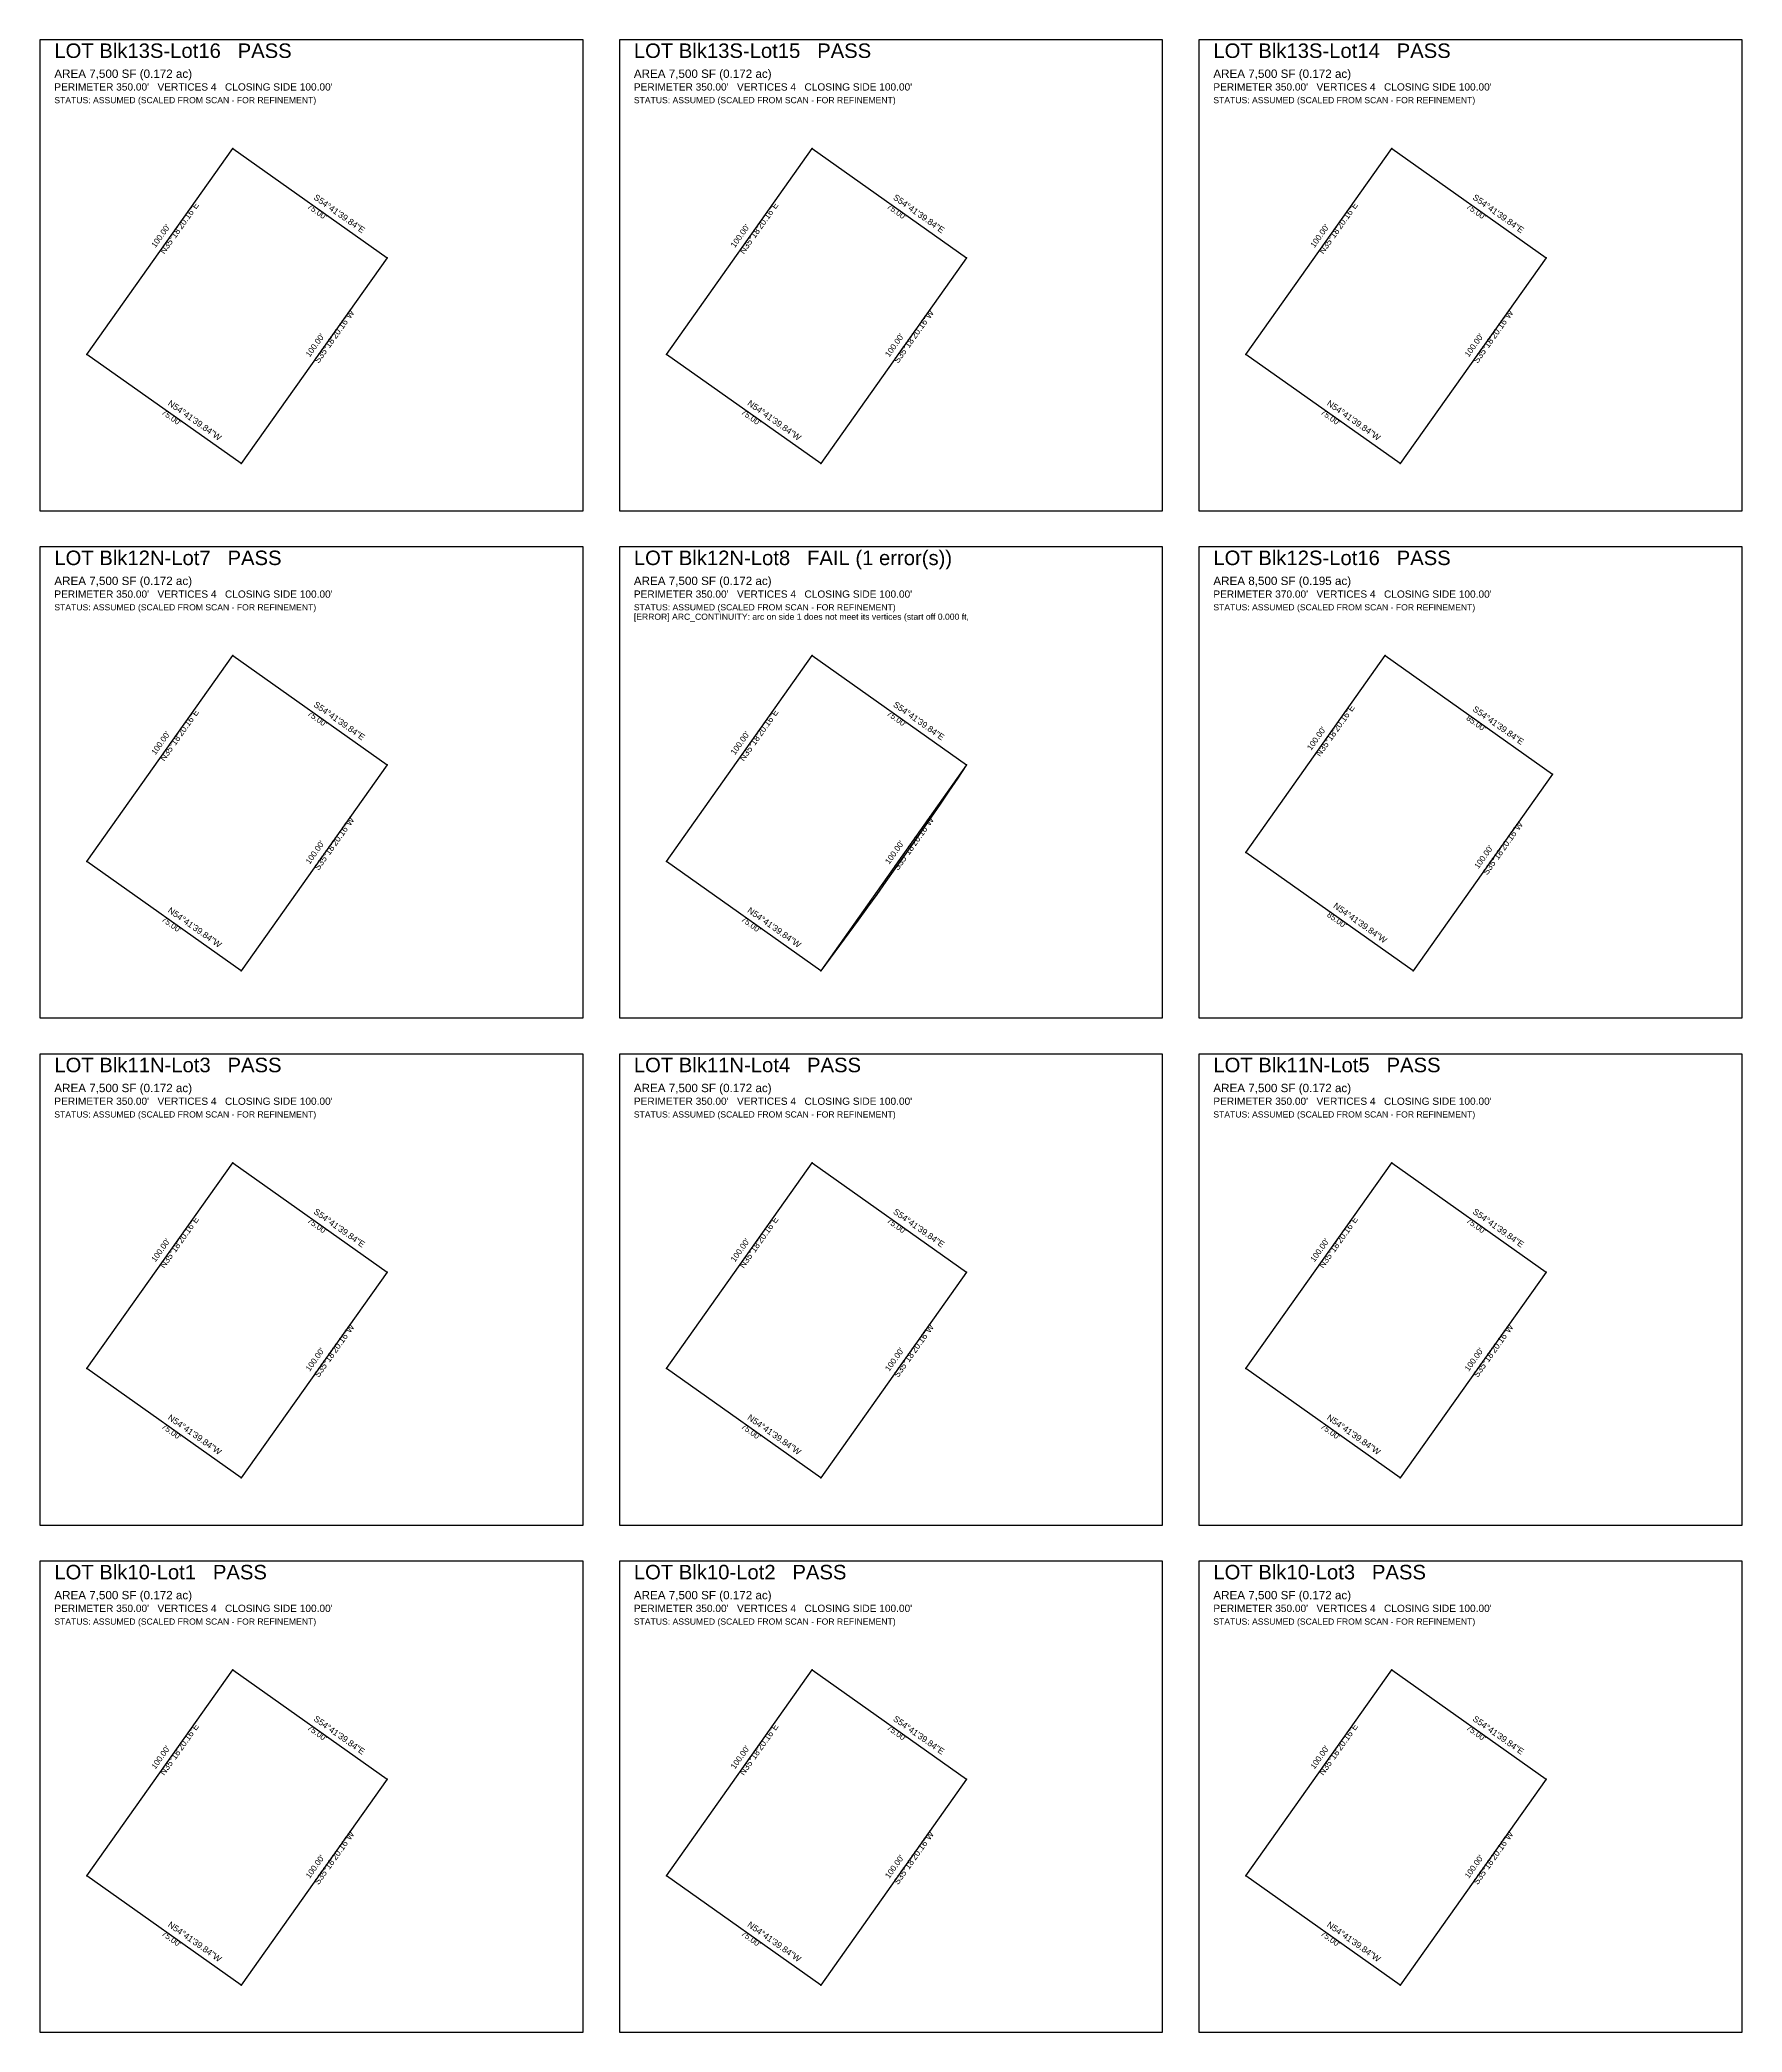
# Model space of a CAD drawing. Extents: x 0 to 3820, y -4480 to 260.
# Drawn here: x 960 to 1900, y -4480 to -3380 of the extents above; entities that cross this region are included whole.
import ezdxf

# ---------------------------------------------------------------- set-up
doc = ezdxf.new("R2010")
doc.units = 0
doc.linetypes.add('ROT_324.69', pattern=[0])
doc.linetypes.add('ROT_54.69', pattern=[0])
for name, color, linetype in [('ERROR', 1, 'CONTINUOUS'), ('LOT_LINE_APPROX', 1, 'CONTINUOUS'), ('SHEET_FRAME', 8, 'CONTINUOUS'), ('SHEET_LABELS', 7, 'CONTINUOUS')]:
    doc.layers.add(name, color=color, linetype=linetype)
doc.styles.get("Standard").update_dxf_attribs({"font": 'Arial'})

msp = doc.modelspace()

# ---------------------------------------------------------------- linework, layer by layer
at = {"layer": 'ERROR'}
for p, q in [((1471.7095, -3780.3592), (1471.7095, -3780.3592)), ((1391.2394, -3893.9877), (1391.2306, -3894))]:
    msp.add_line(p, q, dxfattribs=at)
at = {"layer": 'LOT_LINE_APPROX'}
for points in [[(1066.4789, -3440), (1151.7095, -3500.3592), (1071.2306, -3614), (986, -3553.6408)], [(1386.4789, -3440), (1471.7095, -3500.3592), (1391.2306, -3614), (1306, -3553.6408)], [(1706.4789, -3440), (1791.7095, -3500.3592), (1711.2306, -3614), (1626, -3553.6408)], [(1066.4789, -3720), (1151.7095, -3780.3592), (1071.2306, -3894), (986, -3833.6408)], [(1386.4789, -3720), (1471.7095, -3780.3592), (1391.2306, -3894), (1306, -3833.6408)], [(1702.9211, -3720), (1795.2456, -3785.3829), (1718.3245, -3894), (1626, -3828.6171)], [(1066.4789, -4000), (1151.7095, -4060.3592), (1071.2306, -4174), (986, -4113.6408)], [(1386.4789, -4000), (1471.7095, -4060.3592), (1391.2306, -4174), (1306, -4113.6408)], [(1706.4789, -4000), (1791.7095, -4060.3592), (1711.2306, -4174), (1626, -4113.6408)], [(1066.4789, -4280), (1151.7095, -4340.3592), (1071.2306, -4454), (986, -4393.6408)], [(1386.4789, -4280), (1471.7095, -4340.3592), (1391.2306, -4454), (1306, -4393.6408)], [(1706.4789, -4280), (1791.7095, -4340.3592), (1711.2306, -4454), (1626, -4393.6408)]]:
    msp.add_lwpolyline(points, close=True, dxfattribs=at)
msp.add_lwpolyline([(1471.7095, -3780.3592), (1466.8509, -3787.58), (1461.9692, -3794.7852), (1457.0647, -3801.9749), (1452.1372, -3809.1489), (1447.1868, -3816.3072), (1442.2137, -3823.4496), (1437.2178, -3830.5761), (1432.1992, -3837.6867), (1427.1579, -3844.7812), (1422.0941, -3851.8596), (1417.0077, -3858.9218), (1411.8988, -3865.9678), (1406.7675, -3872.9974), (1401.6138, -3880.0107), (1396.4377, -3887.0075), (1391.2394, -3893.9877)], dxfattribs=at)
at = {"layer": 'SHEET_FRAME'}
for p, q in [((1260, -3380), (960, -3380)), ((960, -3380), (960, -3640)), ((1260, -3640), (1260, -3380)), ((1580, -3380), (1280, -3380)), ((1280, -3380), (1280, -3640)), ((1580, -3640), (1580, -3380)), ((1900, -3380), (1600, -3380)), ((1600, -3380), (1600, -3640)), ((1900, -3640), (1900, -3380)), ((960, -3640), (1260, -3640)), ((1280, -3640), (1580, -3640)), ((1600, -3640), (1900, -3640)), ((1260, -3660), (960, -3660)), ((960, -3660), (960, -3920)), ((1260, -3920), (1260, -3660)), ((1580, -3660), (1280, -3660)), ((1280, -3660), (1280, -3920)), ((1580, -3920), (1580, -3660)), ((1900, -3660), (1600, -3660)), ((1600, -3660), (1600, -3920)), ((1900, -3920), (1900, -3660)), ((960, -3920), (1260, -3920)), ((1280, -3920), (1580, -3920)), ((1600, -3920), (1900, -3920)), ((1260, -3940), (960, -3940)), ((960, -3940), (960, -4200)), ((1260, -4200), (1260, -3940)), ((1580, -3940), (1280, -3940)), ((1280, -3940), (1280, -4200)), ((1580, -4200), (1580, -3940)), ((1900, -3940), (1600, -3940)), ((1600, -3940), (1600, -4200)), ((1900, -4200), (1900, -3940)), ((960, -4200), (1260, -4200)), ((1280, -4200), (1580, -4200)), ((1600, -4200), (1900, -4200)), ((1260, -4220), (960, -4220)), ((960, -4220), (960, -4480)), ((1260, -4480), (1260, -4220)), ((1580, -4220), (1280, -4220)), ((1280, -4220), (1280, -4480)), ((1580, -4480), (1580, -4220)), ((1900, -4220), (1600, -4220)), ((1600, -4220), (1600, -4480)), ((1900, -4480), (1900, -4220)), ((960, -4480), (1260, -4480)), ((1280, -4480), (1580, -4480)), ((1600, -4480), (1900, -4480))]:
    msp.add_line(p, q, dxfattribs=at)
at = {"layer": 'SHEET_LABELS'}
for p in [(1066.4789, -3440), (1386.4789, -3440), (1706.4789, -3440), (1151.7095, -3500.3592), (1471.7095, -3500.3592), (1791.7095, -3500.3592), (986, -3553.6408), (1306, -3553.6408), (1626, -3553.6408), (1071.2306, -3614), (1391.2306, -3614), (1711.2306, -3614), (1066.4789, -3720), (1386.4789, -3720), (1702.9211, -3720), (1151.7095, -3780.3592), (1471.7095, -3780.3592), (1795.2456, -3785.3829), (986, -3833.6408), (1306, -3833.6408), (1626, -3828.6171), (1071.2306, -3894), (1391.2306, -3894), (1718.3245, -3894), (1066.4789, -4000), (1386.4789, -4000), (1706.4789, -4000), (1151.7095, -4060.3592), (1471.7095, -4060.3592), (1791.7095, -4060.3592), (986, -4113.6408), (1306, -4113.6408), (1626, -4113.6408), (1071.2306, -4174), (1391.2306, -4174), (1711.2306, -4174), (1066.4789, -4280), (1386.4789, -4280), (1706.4789, -4280), (1151.7095, -4340.3592), (1471.7095, -4340.3592), (1791.7095, -4340.3592), (986, -4393.6408), (1306, -4393.6408), (1626, -4393.6408), (1071.2306, -4454), (1391.2306, -4454), (1711.2306, -4454)]:
    msp.add_point(p, dxfattribs=at)

# ---------------------------------------------------------------- texts
at = {"layer": 'ERROR'}
for s, height, p in [('LOT Blk12N-Lot8   FAIL (1 error(s))', 8, (1288, -3670)), ('[ERROR] ARC_CONTINUITY: arc on side 1 does not meet its vertices (start off 0.000 ft,', 3.4, (1288, -3700.2))]:
    msp.add_text(s, height=height, dxfattribs=at).set_placement(p)
at = {"layer": 'LOT_LINE_APPROX'}
for p in [(968, -3415), (1288, -3415), (1608, -3415), (968, -3695), (1288, -3695), (1608, -3695), (968, -3975), (1288, -3975), (1608, -3975), (968, -4255), (1288, -4255), (1608, -4255)]:
    msp.add_text('STATUS: ASSUMED (SCALED FROM SCAN - FOR REFINEMENT)', height=3.4, dxfattribs=at).set_placement(p)
at = {"layer": 'SHEET_LABELS'}
for s, height, p in [('LOT Blk13S-Lot16   PASS', 8, (968, -3390)), ('LOT Blk13S-Lot15   PASS', 8, (1288, -3390)), ('LOT Blk13S-Lot14   PASS', 8, (1608, -3390)), ('AREA 7,500 SF (0.172 ac)', 4.6, (968, -3401)), ('AREA 7,500 SF (0.172 ac)', 4.6, (1288, -3401)), ('AREA 7,500 SF (0.172 ac)', 4.6, (1608, -3401)), ("PERIMETER 350.00'   VERTICES 4   CLOSING SIDE 100.00'", 4, (968, -3408)), ("PERIMETER 350.00'   VERTICES 4   CLOSING SIDE 100.00'", 4, (1288, -3408)), ("PERIMETER 350.00'   VERTICES 4   CLOSING SIDE 100.00'", 4, (1608, -3408)), ('LOT Blk12N-Lot7   PASS', 8, (968, -3670)), ('LOT Blk12S-Lot16   PASS', 8, (1608, -3670)), ('AREA 7,500 SF (0.172 ac)', 4.6, (968, -3681)), ("PERIMETER 350.00'   VERTICES 4   CLOSING SIDE 100.00'", 4, (968, -3688)), ('AREA 7,500 SF (0.172 ac)', 4.6, (1288, -3681)), ("PERIMETER 350.00'   VERTICES 4   CLOSING SIDE 100.00'", 4, (1288, -3688)), ('AREA 8,500 SF (0.195 ac)', 4.6, (1608, -3681)), ("PERIMETER 370.00'   VERTICES 4   CLOSING SIDE 100.00'", 4, (1608, -3688)), ('LOT Blk11N-Lot3   PASS', 8, (968, -3950)), ('LOT Blk11N-Lot4   PASS', 8, (1288, -3950)), ('LOT Blk11N-Lot5   PASS', 8, (1608, -3950)), ('AREA 7,500 SF (0.172 ac)', 4.6, (968, -3961)), ('AREA 7,500 SF (0.172 ac)', 4.6, (1288, -3961)), ('AREA 7,500 SF (0.172 ac)', 4.6, (1608, -3961)), ("PERIMETER 350.00'   VERTICES 4   CLOSING SIDE 100.00'", 4, (968, -3968)), ("PERIMETER 350.00'   VERTICES 4   CLOSING SIDE 100.00'", 4, (1288, -3968)), ("PERIMETER 350.00'   VERTICES 4   CLOSING SIDE 100.00'", 4, (1608, -3968)), ('LOT Blk10-Lot1   PASS', 8, (968, -4230)), ('LOT Blk10-Lot2   PASS', 8, (1288, -4230)), ('LOT Blk10-Lot3   PASS', 8, (1608, -4230)), ('AREA 7,500 SF (0.172 ac)', 4.6, (968, -4241)), ("PERIMETER 350.00'   VERTICES 4   CLOSING SIDE 100.00'", 4, (968, -4248)), ('AREA 7,500 SF (0.172 ac)', 4.6, (1288, -4241)), ("PERIMETER 350.00'   VERTICES 4   CLOSING SIDE 100.00'", 4, (1288, -4248)), ('AREA 7,500 SF (0.172 ac)', 4.6, (1608, -4241)), ("PERIMETER 350.00'   VERTICES 4   CLOSING SIDE 100.00'", 4, (1608, -4248))]:
    msp.add_text(s, height=height, dxfattribs=at).set_placement(p)
at = {"layer": 'SHEET_LABELS', "linetype": 'ROT_54.69'}
for s, height, p in [('N35%%d18\'20.16"E', 3.4, (1028.6877, -3498.5542)), ('N35%%d18\'20.16"E', 3.4, (1348.6877, -3498.5542)), ('N35%%d18\'20.16"E', 3.4, (1668.6877, -3498.5542)), ("100.00'", 3.2, (1023.7912, -3495.0866)), ("100.00'", 3.2, (1343.7912, -3495.0866)), ("100.00'", 3.2, (1663.7912, -3495.0866)), ('S35%%d18\'20.16"W', 3.4, (1113.9183, -3558.9134)), ('S35%%d18\'20.16"W', 3.4, (1433.9183, -3558.9134)), ('S35%%d18\'20.16"W', 3.4, (1753.9183, -3558.9134)), ("100.00'", 3.2, (1109.0218, -3555.4458)), ("100.00'", 3.2, (1429.0218, -3555.4458)), ("100.00'", 3.2, (1749.0218, -3555.4458)), ('N35%%d18\'20.16"E', 3.4, (1028.6877, -3778.5542)), ('N35%%d18\'20.16"E', 3.4, (1348.6877, -3778.5542)), ('N35%%d18\'20.16"E', 3.4, (1666.9088, -3776.0423)), ("100.00'", 3.2, (1023.7912, -3775.0866)), ("100.00'", 3.2, (1343.7912, -3775.0866)), ("100.00'", 3.2, (1662.0123, -3772.5747)), ('S35%%d18\'20.16"W', 3.4, (1113.9183, -3838.9134)), ('S35%%d18\'20.16"W', 3.4, (1433.9183, -3838.9134)), ('S35%%d18\'20.16"W', 3.4, (1759.2333, -3841.4253)), ("100.00'", 3.2, (1109.0218, -3835.4458)), ("100.00'", 3.2, (1429.0218, -3835.4458)), ("100.00'", 3.2, (1754.3368, -3837.9577)), ('N35%%d18\'20.16"E', 3.4, (1028.6877, -4058.5542)), ('N35%%d18\'20.16"E', 3.4, (1348.6877, -4058.5542)), ('N35%%d18\'20.16"E', 3.4, (1668.6877, -4058.5542)), ("100.00'", 3.2, (1023.7912, -4055.0866)), ("100.00'", 3.2, (1343.7912, -4055.0866)), ("100.00'", 3.2, (1663.7912, -4055.0866)), ('S35%%d18\'20.16"W', 3.4, (1113.9183, -4118.9134)), ('S35%%d18\'20.16"W', 3.4, (1433.9183, -4118.9134)), ('S35%%d18\'20.16"W', 3.4, (1753.9183, -4118.9134)), ("100.00'", 3.2, (1109.0218, -4115.4458)), ("100.00'", 3.2, (1429.0218, -4115.4458)), ("100.00'", 3.2, (1749.0218, -4115.4458)), ('N35%%d18\'20.16"E', 3.4, (1028.6877, -4338.5542)), ('N35%%d18\'20.16"E', 3.4, (1348.6877, -4338.5542)), ('N35%%d18\'20.16"E', 3.4, (1668.6877, -4338.5542)), ("100.00'", 3.2, (1023.7912, -4335.0866)), ("100.00'", 3.2, (1343.7912, -4335.0866)), ("100.00'", 3.2, (1663.7912, -4335.0866)), ('S35%%d18\'20.16"W', 3.4, (1113.9183, -4398.9134)), ('S35%%d18\'20.16"W', 3.4, (1433.9183, -4398.9134)), ('S35%%d18\'20.16"W', 3.4, (1753.9183, -4398.9134)), ("100.00'", 3.2, (1109.0218, -4395.4458)), ("100.00'", 3.2, (1429.0218, -4395.4458)), ("100.00'", 3.2, (1749.0218, -4395.4458))]:
    msp.add_text(s, height=height, rotation=54.69, dxfattribs=at).set_placement(p)
at = {"layer": 'SHEET_LABELS', "linetype": 'ROT_324.69'}
for s, height, p in [("75.00'", 3.2, (1107.3604, -3472.6278)), ('S54%%d41\'39.84"E', 3.4, (1110.828, -3467.7313)), ("75.00'", 3.2, (1427.3604, -3472.6278)), ('S54%%d41\'39.84"E', 3.4, (1430.828, -3467.7313)), ("75.00'", 3.2, (1747.3604, -3472.6278)), ('S54%%d41\'39.84"E', 3.4, (1750.828, -3467.7313)), ("75.00'", 3.2, (1026.8815, -3586.2687)), ('N54%%d41\'39.84"W', 3.4, (1030.3491, -3581.3722)), ("75.00'", 3.2, (1346.8815, -3586.2687)), ('N54%%d41\'39.84"W', 3.4, (1350.3491, -3581.3722)), ("75.00'", 3.2, (1666.8815, -3586.2687)), ('N54%%d41\'39.84"W', 3.4, (1670.3491, -3581.3722)), ("75.00'", 3.2, (1107.3604, -3752.6278)), ('S54%%d41\'39.84"E', 3.4, (1110.828, -3747.7313)), ("75.00'", 3.2, (1427.3604, -3752.6278)), ('S54%%d41\'39.84"E', 3.4, (1430.828, -3747.7313)), ('S54%%d41\'39.84"E', 3.4, (1750.8172, -3750.2432)), ("85.00'", 3.2, (1747.3495, -3755.1397)), ('N54%%d41\'39.84"W', 3.4, (1030.3491, -3861.3722)), ('N54%%d41\'39.84"W', 3.4, (1350.3491, -3861.3722)), ('N54%%d41\'39.84"W', 3.4, (1673.8961, -3858.8603)), ("75.00'", 3.2, (1026.8815, -3866.2687)), ("75.00'", 3.2, (1346.8815, -3866.2687)), ("85.00'", 3.2, (1670.4284, -3863.7568)), ('S54%%d41\'39.84"E', 3.4, (1110.828, -4027.7313)), ('S54%%d41\'39.84"E', 3.4, (1430.828, -4027.7313)), ('S54%%d41\'39.84"E', 3.4, (1750.828, -4027.7313)), ("75.00'", 3.2, (1107.3604, -4032.6278)), ("75.00'", 3.2, (1427.3604, -4032.6278)), ("75.00'", 3.2, (1747.3604, -4032.6278)), ("75.00'", 3.2, (1026.8815, -4146.2687)), ('N54%%d41\'39.84"W', 3.4, (1030.3491, -4141.3722)), ("75.00'", 3.2, (1346.8815, -4146.2687)), ('N54%%d41\'39.84"W', 3.4, (1350.3491, -4141.3722)), ("75.00'", 3.2, (1666.8815, -4146.2687)), ('N54%%d41\'39.84"W', 3.4, (1670.3491, -4141.3722)), ("75.00'", 3.2, (1107.3604, -4312.6278)), ('S54%%d41\'39.84"E', 3.4, (1110.828, -4307.7313)), ("75.00'", 3.2, (1427.3604, -4312.6278)), ('S54%%d41\'39.84"E', 3.4, (1430.828, -4307.7313)), ("75.00'", 3.2, (1747.3604, -4312.6278)), ('S54%%d41\'39.84"E', 3.4, (1750.828, -4307.7313)), ('N54%%d41\'39.84"W', 3.4, (1030.3491, -4421.3722)), ('N54%%d41\'39.84"W', 3.4, (1350.3491, -4421.3722)), ('N54%%d41\'39.84"W', 3.4, (1670.3491, -4421.3722)), ("75.00'", 3.2, (1026.8815, -4426.2687)), ("75.00'", 3.2, (1346.8815, -4426.2687)), ("75.00'", 3.2, (1666.8815, -4426.2687))]:
    msp.add_text(s, height=height, rotation=324.69, dxfattribs=at).set_placement(p)

doc.saveas('drawing.dxf')
